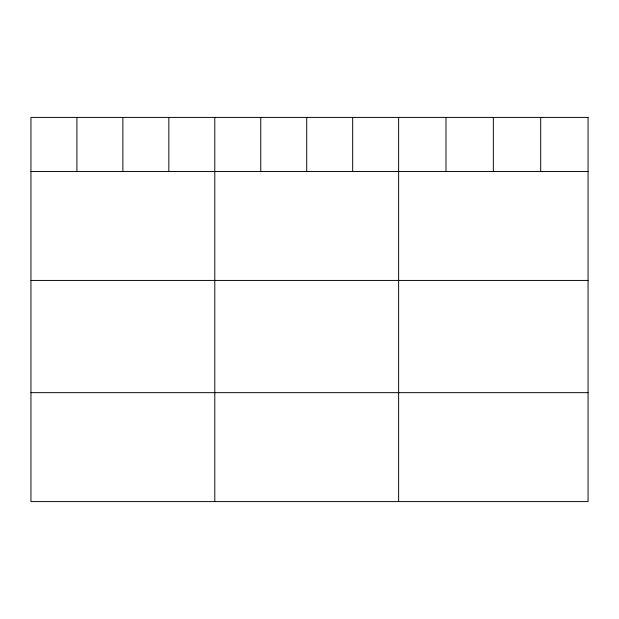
<?xml version="1.0" encoding="UTF-8"?>
<svg xmlns="http://www.w3.org/2000/svg" width="619" height="619" viewBox="0 0 619 619"><rect width="100%" height="100%" fill="white"/><g stroke="black" fill="none" stroke-linecap="round" stroke-linejoin="round"><path stroke-width="0.93" d="M30.95 171.502L588.05 171.502M30.95 280.43L588.05 280.43M30.95 392.663L588.05 392.663M540.697 117.409L540.697 171.502M493.343 117.409L493.343 171.502M445.99 117.409L445.99 171.502M398.636 117.409L398.636 501.591M352.675 117.409L352.675 171.502M306.714 117.409L306.714 171.502M260.754 117.409L260.754 171.502M214.793 117.409L214.793 501.591M168.832 117.409L168.832 171.502M122.872 117.409L122.872 171.502M76.911 117.409L76.911 171.502M588.05 117.409L30.95 117.409L30.95 501.591L588.05 501.591L588.05 117.409"/></g></svg>
